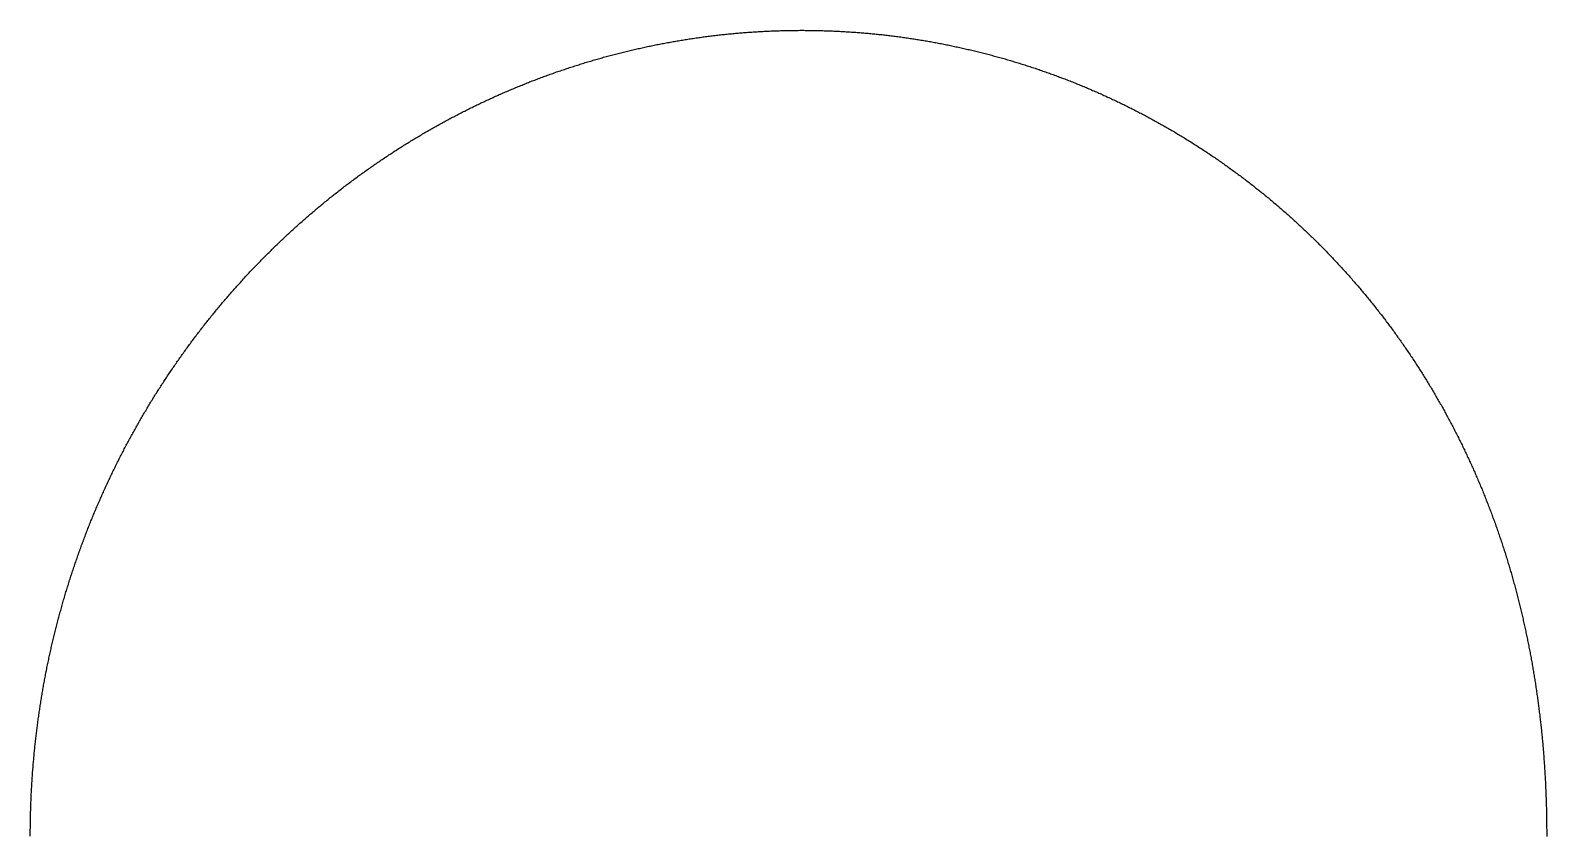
# Model space of a CAD drawing. Header units: metres. Extents: x -294 to 245, y -287 to 286.
# Drawn here: x -294 to 245, y 0 to 286 of the extents above; entities that cross this region are included whole.
import ezdxf

# ---------------------------------------------------------------- set-up
doc = ezdxf.new("R2010")
doc.units = ezdxf.units.M

msp = doc.modelspace()

# ---------------------------------------------------------------- linework, layer by layer
msp.add_lwpolyline([(-294.09, -0.71), (-294.09, -0.22), (-294.09, 0.26), (-294.09, 0.75), (-294.09, 1.24), (-294.09, 1.72), (-294.08, 2.21), (-294.08, 2.7), (-294.07, 3.18), (-294.07, 3.67), (-294.06, 4.16), (-294.06, 4.64), (-294.05, 5.13), (-294.04, 5.62), (-294.03, 6.1), (-294.02, 6.59), (-294.01, 7.08), (-293.99, 7.56), (-293.98, 8.05), (-293.97, 8.54), (-293.95, 9.02), (-293.94, 9.51), (-293.92, 9.99), (-293.91, 10.48), (-293.89, 10.97), (-293.87, 11.45), (-293.85, 11.94), (-293.83, 12.43), (-293.81, 12.91), (-293.79, 13.4), (-293.76, 13.89), (-293.74, 14.37), (-293.72, 14.86), (-293.69, 15.34), (-293.67, 15.83), (-293.64, 16.32), (-293.61, 16.8), (-293.58, 17.29), (-293.55, 17.77), (-293.52, 18.26), (-293.49, 18.74), (-293.46, 19.23), (-293.43, 19.72), (-293.4, 20.2), (-293.36, 20.69), (-293.33, 21.17), (-293.29, 21.66), (-293.26, 22.14), (-293.22, 22.63), (-293.18, 23.11), (-293.14, 23.6), (-293.11, 24.08), (-293.07, 24.57), (-293.03, 25.05), (-292.99, 25.54), (-292.94, 26.02), (-292.9, 26.51), (-292.86, 26.99), (-292.81, 27.48), (-292.77, 27.96), (-292.72, 28.45), (-292.68, 28.93), (-292.63, 29.42), (-292.58, 29.9), (-292.53, 30.39), (-292.48, 30.87), (-292.43, 31.35), (-292.38, 31.84), (-292.33, 32.32), (-292.28, 32.81), (-292.22, 33.29), (-292.17, 33.77), (-292.11, 34.26), (-292.06, 34.74), (-292, 35.22), (-291.94, 35.71), (-291.88, 36.19), (-291.83, 36.67), (-291.77, 37.16), (-291.7, 37.64), (-291.64, 38.12), (-291.58, 38.6), (-291.52, 39.09), (-291.45, 39.57), (-291.39, 40.05), (-291.32, 40.53), (-291.26, 41.02), (-291.19, 41.5), (-291.12, 41.98), (-291.06, 42.46), (-290.99, 42.94), (-290.92, 43.43), (-290.85, 43.91), (-290.77, 44.39), (-290.7, 44.87), (-290.63, 45.35), (-290.55, 45.83), (-290.48, 46.31), (-290.4, 46.79), (-290.33, 47.27), (-290.25, 47.76), (-290.17, 48.24), (-290.09, 48.72), (-290.01, 49.2), (-289.93, 49.68), (-289.85, 50.16), (-289.77, 50.64), (-289.69, 51.12), (-289.61, 51.6), (-289.52, 52.07), (-289.44, 52.55), (-289.35, 53.03), (-289.26, 53.51), (-289.18, 53.99), (-289.09, 54.47), (-289, 54.95), (-288.91, 55.43), (-288.82, 55.9), (-288.73, 56.38), (-288.64, 56.86), (-288.54, 57.34), (-288.45, 57.82), (-288.36, 58.29), (-288.26, 58.77), (-288.17, 59.25), (-288.07, 59.73), (-287.97, 60.2), (-287.87, 60.68), (-287.77, 61.16), (-287.67, 61.63), (-287.57, 62.11), (-287.47, 62.58), (-287.37, 63.06), (-287.27, 63.54), (-287.16, 64.01), (-287.06, 64.49), (-286.95, 64.96), (-286.85, 65.44), (-286.74, 65.91), (-286.63, 66.39), (-286.52, 66.86), (-286.41, 67.33), (-286.3, 67.81), (-286.19, 68.28), (-286.08, 68.76), (-285.97, 69.23), (-285.86, 69.7), (-285.74, 70.18), (-285.63, 70.65), (-285.51, 71.12), (-285.39, 71.59), (-285.28, 72.07), (-285.16, 72.54), (-285.04, 73.01), (-284.92, 73.48), (-284.8, 73.95), (-284.68, 74.43), (-284.56, 74.9), (-284.43, 75.37), (-284.31, 75.84), (-284.19, 76.31), (-284.06, 76.78), (-283.94, 77.25), (-283.81, 77.72), (-283.68, 78.19), (-283.56, 78.66), (-283.43, 79.13), (-283.3, 79.6), (-283.17, 80.07), (-283.04, 80.54), (-282.91, 81), (-282.77, 81.47), (-282.64, 81.94), (-282.51, 82.41), (-282.37, 82.88), (-282.24, 83.34), (-282.1, 83.81), (-281.96, 84.28), (-281.82, 84.75), (-281.69, 85.21), (-281.55, 85.68), (-281.41, 86.14), (-281.27, 86.61), (-281.12, 87.08), (-280.98, 87.54), (-280.84, 88.01), (-280.69, 88.47), (-280.55, 88.94), (-280.4, 89.4), (-280.26, 89.86), (-280.11, 90.33), (-279.96, 90.79), (-279.81, 91.26), (-279.67, 91.72), (-279.52, 92.18), (-279.36, 92.64), (-279.21, 93.11), (-279.06, 93.57), (-278.91, 94.03), (-278.75, 94.49), (-278.6, 94.95), (-278.44, 95.42), (-278.29, 95.88), (-278.13, 96.34), (-277.97, 96.8), (-277.81, 97.26), (-277.65, 97.72), (-277.49, 98.18), (-277.33, 98.64), (-277.17, 99.1), (-277.01, 99.55), (-276.84, 100.01), (-276.68, 100.47), (-276.52, 100.93), (-276.35, 101.39), (-276.18, 101.84), (-276.02, 102.3), (-275.85, 102.76), (-275.68, 103.21), (-275.51, 103.67), (-275.34, 104.13), (-275.17, 104.58), (-275, 105.04), (-274.83, 105.49), (-274.65, 105.95), (-274.48, 106.4), (-274.3, 106.86), (-274.13, 107.31), (-273.95, 107.77), (-273.78, 108.22), (-273.6, 108.67), (-273.42, 109.12), (-273.24, 109.58), (-273.06, 110.03), (-272.88, 110.48), (-272.7, 110.93), (-272.52, 111.38), (-272.33, 111.84), (-272.15, 112.29), (-271.97, 112.74), (-271.78, 113.19), (-271.59, 113.64), (-271.41, 114.09), (-271.22, 114.53), (-271.03, 114.98), (-270.84, 115.43), (-270.65, 115.88), (-270.46, 116.33), (-270.27, 116.78), (-270.08, 117.22), (-269.89, 117.67), (-269.69, 118.12), (-269.5, 118.56), (-269.3, 119.01), (-269.11, 119.45), (-268.91, 119.9), (-268.71, 120.34), (-268.52, 120.79), (-268.32, 121.23), (-268.12, 121.68), (-267.92, 122.12), (-267.72, 122.56), (-267.51, 123.01), (-267.31, 123.45), (-267.11, 123.89), (-266.9, 124.33), (-266.7, 124.78), (-266.49, 125.22), (-266.29, 125.66), (-266.08, 126.1), (-265.87, 126.54), (-265.67, 126.98), (-265.46, 127.42), (-265.25, 127.86), (-265.04, 128.3), (-264.82, 128.73), (-264.61, 129.17), (-264.4, 129.61), (-264.19, 130.05), (-263.97, 130.48), (-263.76, 130.92), (-263.54, 131.36), (-263.32, 131.79), (-263.11, 132.23), (-262.89, 132.66), (-262.67, 133.1), (-262.45, 133.53), (-262.23, 133.97), (-262.01, 134.4), (-261.79, 134.83), (-261.57, 135.27), (-261.34, 135.7), (-261.12, 136.13), (-260.89, 136.56), (-260.67, 136.99), (-260.44, 137.43), (-260.22, 137.86), (-259.99, 138.29), (-259.76, 138.72), (-259.53, 139.15), (-259.3, 139.57), (-259.07, 140), (-258.84, 140.43), (-258.61, 140.86), (-258.38, 141.29), (-258.14, 141.71), (-257.91, 142.14), (-257.67, 142.57), (-257.44, 142.99), (-257.2, 143.42), (-256.97, 143.84), (-256.73, 144.27), (-256.49, 144.69), (-256.25, 145.12), (-256.01, 145.54), (-255.77, 145.96), (-255.53, 146.39), (-255.29, 146.81), (-255.04, 147.23), (-254.8, 147.65), (-254.56, 148.07), (-254.31, 148.49), (-254.07, 148.92), (-253.82, 149.34), (-253.57, 149.75), (-253.33, 150.17), (-253.08, 150.59), (-252.83, 151.01), (-252.58, 151.43), (-252.33, 151.85), (-252.08, 152.26), (-251.83, 152.68), (-251.57, 153.09), (-251.32, 153.51), (-251.07, 153.93), (-250.81, 154.34), (-250.56, 154.75), (-250.3, 155.17), (-250.04, 155.58), (-249.79, 156), (-249.53, 156.41), (-249.27, 156.82), (-249.01, 157.23), (-248.75, 157.64), (-248.49, 158.05), (-248.23, 158.46), (-247.96, 158.87), (-247.7, 159.28), (-247.44, 159.69), (-247.17, 160.1), (-246.91, 160.51), (-246.64, 160.92), (-246.38, 161.32), (-246.11, 161.73), (-245.84, 162.14), (-245.57, 162.54), (-245.3, 162.95), (-245.03, 163.35), (-244.76, 163.76), (-244.49, 164.16), (-244.22, 164.57), (-243.95, 164.97), (-243.67, 165.37), (-243.4, 165.77), (-243.12, 166.18), (-242.85, 166.58), (-242.57, 166.98), (-242.29, 167.38), (-242.02, 167.78), (-241.74, 168.18), (-241.46, 168.58), (-241.18, 168.97), (-240.9, 169.37), (-240.62, 169.77), (-240.34, 170.17), (-240.05, 170.56), (-239.77, 170.96), (-239.49, 171.35), (-239.2, 171.75), (-238.92, 172.14), (-238.63, 172.54), (-238.35, 172.93), (-238.06, 173.32), (-237.77, 173.72), (-237.48, 174.11), (-237.19, 174.5), (-236.91, 174.89), (-236.61, 175.28), (-236.32, 175.67), (-236.03, 176.06), (-235.74, 176.45), (-235.45, 176.84), (-235.15, 177.23), (-234.86, 177.62), (-234.56, 178), (-234.27, 178.39), (-233.97, 178.78), (-233.67, 179.16), (-233.38, 179.55), (-233.08, 179.93), (-232.78, 180.31), (-232.48, 180.7), (-232.18, 181.08), (-231.88, 181.46), (-231.58, 181.85), (-231.27, 182.23), (-230.97, 182.61), (-230.67, 182.99), (-230.36, 183.37), (-230.06, 183.75), (-229.75, 184.13), (-229.45, 184.5), (-229.14, 184.88), (-228.83, 185.26), (-228.52, 185.64), (-228.21, 186.01), (-227.9, 186.39), (-227.59, 186.76), (-227.28, 187.14), (-226.97, 187.51), (-226.66, 187.88), (-226.35, 188.26), (-226.03, 188.63), (-225.72, 189), (-225.4, 189.37), (-225.09, 189.74), (-224.77, 190.11), (-224.46, 190.48), (-224.14, 190.85), (-223.82, 191.22), (-223.5, 191.59), (-223.18, 191.96), (-222.86, 192.32), (-222.54, 192.69), (-222.22, 193.05), (-221.9, 193.42), (-221.58, 193.78), (-221.25, 194.15), (-220.93, 194.51), (-220.61, 194.88), (-220.28, 195.24), (-219.96, 195.6), (-219.63, 195.96), (-219.3, 196.32), (-218.98, 196.68), (-218.65, 197.04), (-218.32, 197.4), (-217.99, 197.76), (-217.66, 198.12), (-217.33, 198.47), (-217, 198.83), (-216.67, 199.19), (-216.33, 199.54), (-216, 199.9), (-215.67, 200.25), (-215.33, 200.6), (-215, 200.96), (-214.66, 201.31), (-214.33, 201.66), (-213.99, 202.01), (-213.65, 202.36), (-213.31, 202.71), (-212.98, 203.06), (-212.64, 203.41), (-212.3, 203.76), (-211.96, 204.11), (-211.62, 204.46), (-211.27, 204.8), (-210.93, 205.15), (-210.59, 205.5), (-210.25, 205.84), (-209.9, 206.19), (-209.56, 206.53), (-209.21, 206.87), (-208.87, 207.22), (-208.52, 207.56), (-208.17, 207.9), (-207.83, 208.24), (-207.48, 208.58), (-207.13, 208.92), (-206.78, 209.26), (-206.43, 209.6), (-206.08, 209.93), (-205.73, 210.27), (-205.38, 210.61), (-205.02, 210.94), (-204.67, 211.28), (-204.32, 211.61), (-203.96, 211.95), (-203.61, 212.28), (-203.25, 212.61), (-202.9, 212.94), (-202.54, 213.28), (-202.18, 213.61), (-201.83, 213.94), (-201.47, 214.27), (-201.11, 214.6), (-200.75, 214.92), (-200.39, 215.25), (-200.03, 215.58), (-199.67, 215.9), (-199.31, 216.23), (-198.95, 216.56), (-198.58, 216.88), (-198.22, 217.2), (-197.86, 217.53), (-197.49, 217.85), (-197.13, 218.17), (-196.76, 218.49), (-196.4, 218.81), (-196.03, 219.13), (-195.66, 219.45), (-195.29, 219.77), (-194.93, 220.09), (-194.56, 220.41), (-194.19, 220.73), (-193.82, 221.04), (-193.45, 221.36), (-193.07, 221.67), (-192.7, 221.99), (-192.33, 222.3), (-191.96, 222.61), (-191.58, 222.92), (-191.21, 223.24), (-190.84, 223.55), (-190.46, 223.86), (-190.09, 224.17), (-189.71, 224.48), (-189.33, 224.78), (-188.95, 225.09), (-188.58, 225.4), (-188.2, 225.7), (-187.82, 226.01), (-187.44, 226.31), (-187.06, 226.62), (-186.68, 226.92), (-186.3, 227.23), (-185.92, 227.53), (-185.54, 227.83), (-185.15, 228.13), (-184.77, 228.43), (-184.39, 228.73), (-184, 229.03), (-183.62, 229.33), (-183.23, 229.63), (-182.85, 229.92), (-182.46, 230.22), (-182.07, 230.51), (-181.69, 230.81), (-181.3, 231.1), (-180.91, 231.4), (-180.52, 231.69), (-180.13, 231.98), (-179.74, 232.27), (-179.35, 232.56), (-178.96, 232.85), (-178.57, 233.14), (-178.18, 233.43), (-177.79, 233.72), (-177.39, 234.01), (-177, 234.29), (-176.61, 234.58), (-176.21, 234.86), (-175.82, 235.15), (-175.42, 235.43), (-175.03, 235.72), (-174.63, 236), (-174.23, 236.28), (-173.83, 236.56), (-173.44, 236.84), (-173.04, 237.12), (-172.64, 237.4), (-172.24, 237.68), (-171.84, 237.95), (-171.44, 238.23), (-171.04, 238.51), (-170.64, 238.78), (-170.24, 239.06), (-169.83, 239.33), (-169.43, 239.6), (-169.03, 239.88), (-168.62, 240.15), (-168.22, 240.42), (-167.81, 240.69), (-167.41, 240.96), (-167, 241.23), (-166.6, 241.49), (-166.19, 241.76), (-165.78, 242.03), (-165.37, 242.29), (-164.97, 242.56), (-164.56, 242.82), (-164.15, 243.09), (-163.74, 243.35), (-163.33, 243.61), (-162.92, 243.87), (-162.51, 244.13), (-162.1, 244.39), (-161.68, 244.65), (-161.27, 244.91), (-160.86, 245.17), (-160.45, 245.43), (-160.03, 245.68), (-159.62, 245.94), (-159.2, 246.19), (-158.79, 246.45), (-158.37, 246.7), (-157.96, 246.95), (-157.54, 247.21), (-157.12, 247.46), (-156.71, 247.71), (-156.29, 247.96), (-155.87, 248.21), (-155.45, 248.45), (-155.03, 248.7), (-154.61, 248.95), (-154.19, 249.19), (-153.77, 249.44), (-153.35, 249.68), (-152.93, 249.93), (-152.51, 250.17), (-152.08, 250.41), (-151.66, 250.65), (-151.24, 250.89), (-150.82, 251.13), (-150.39, 251.37), (-149.97, 251.61), (-149.54, 251.85), (-149.12, 252.08), (-148.69, 252.32), (-148.27, 252.56), (-147.84, 252.79), (-147.41, 253.02), (-146.98, 253.26), (-146.56, 253.49), (-146.13, 253.72), (-145.7, 253.95), (-145.27, 254.18), (-144.84, 254.41), (-144.41, 254.64), (-143.98, 254.87), (-143.55, 255.09), (-143.12, 255.32), (-142.69, 255.54), (-142.26, 255.77), (-141.82, 255.99), (-141.39, 256.22), (-140.96, 256.44), (-140.53, 256.66), (-140.09, 256.88), (-139.66, 257.1), (-139.22, 257.32), (-138.79, 257.54), (-138.35, 257.75), (-137.92, 257.97), (-137.48, 258.19), (-137.04, 258.4), (-136.61, 258.62), (-136.17, 258.83), (-135.73, 259.04), (-135.29, 259.25), (-134.85, 259.46), (-134.41, 259.67), (-133.98, 259.88), (-133.54, 260.09), (-133.1, 260.3), (-132.66, 260.51), (-132.21, 260.71), (-131.77, 260.92), (-131.33, 261.12), (-130.89, 261.33), (-130.45, 261.53), (-130, 261.73), (-129.56, 261.93), (-129.12, 262.14), (-128.67, 262.34), (-128.23, 262.53), (-127.79, 262.73), (-127.34, 262.93), (-126.9, 263.13), (-126.45, 263.32), (-126, 263.52), (-125.56, 263.71), (-125.11, 263.91), (-124.66, 264.1), (-124.22, 264.29), (-123.77, 264.48), (-123.32, 264.67), (-122.87, 264.86), (-122.42, 265.05), (-121.98, 265.24), (-121.53, 265.42), (-121.08, 265.61), (-120.63, 265.8), (-120.18, 265.98), (-119.73, 266.16), (-119.27, 266.35), (-118.82, 266.53), (-118.37, 266.71), (-117.92, 266.89), (-117.47, 267.07), (-117.01, 267.25), (-116.56, 267.43), (-116.11, 267.6), (-115.65, 267.78), (-115.2, 267.96), (-114.75, 268.13), (-114.29, 268.3), (-113.84, 268.48), (-113.38, 268.65), (-112.93, 268.82), (-112.47, 268.99), (-112.01, 269.16), (-111.56, 269.33), (-111.1, 269.5), (-110.64, 269.67), (-110.19, 269.83), (-109.73, 270), (-109.27, 270.16), (-108.81, 270.33), (-108.35, 270.49), (-107.9, 270.65), (-107.44, 270.81), (-106.98, 270.98), (-106.52, 271.13), (-106.06, 271.29), (-105.6, 271.45), (-105.14, 271.61), (-104.67, 271.77), (-104.21, 271.92), (-103.75, 272.08), (-103.29, 272.23), (-102.83, 272.38), (-102.37, 272.54), (-101.9, 272.69), (-101.44, 272.84), (-100.98, 272.99), (-100.51, 273.14), (-100.05, 273.28), (-99.59, 273.43), (-99.12, 273.58), (-98.66, 273.72), (-98.19, 273.87), (-97.73, 274.01), (-97.26, 274.15), (-96.8, 274.3), (-96.33, 274.44), (-95.87, 274.58), (-95.4, 274.72), (-94.93, 274.86), (-94.47, 274.99), (-94, 275.13), (-93.53, 275.27), (-93.06, 275.4), (-92.6, 275.54), (-92.13, 275.67), (-91.66, 275.8), (-91.19, 275.94), (-90.72, 276.07), (-90.25, 276.2), (-89.79, 276.33), (-89.32, 276.45), (-88.85, 276.58), (-88.38, 276.71), (-87.91, 276.83), (-87.44, 276.96), (-86.96, 277.08), (-86.49, 277.21), (-86.02, 277.33), (-85.55, 277.45), (-85.08, 277.57), (-84.61, 277.69), (-84.14, 277.81), (-83.66, 277.93), (-83.19, 278.05), (-82.72, 278.16), (-82.25, 278.28), (-81.77, 278.39), (-81.3, 278.51), (-80.83, 278.62), (-80.35, 278.73), (-79.88, 278.84), (-79.41, 278.95), (-78.93, 279.06), (-78.46, 279.17), (-77.98, 279.28), (-77.51, 279.38), (-77.03, 279.49), (-76.56, 279.6), (-76.08, 279.7), (-75.61, 279.8), (-75.13, 279.91), (-74.65, 280.01), (-74.18, 280.11), (-73.7, 280.21), (-73.23, 280.31), (-72.75, 280.41), (-72.27, 280.5), (-71.79, 280.6), (-71.32, 280.7), (-70.84, 280.79), (-70.36, 280.88), (-69.88, 280.98), (-69.41, 281.07), (-68.93, 281.16), (-68.45, 281.25), (-67.97, 281.34), (-67.49, 281.43), (-67.01, 281.52), (-66.54, 281.6), (-66.06, 281.69), (-65.58, 281.77), (-65.1, 281.86), (-64.62, 281.94), (-64.14, 282.02), (-63.66, 282.11), (-63.18, 282.19), (-62.7, 282.27), (-62.22, 282.34), (-61.74, 282.42), (-61.26, 282.5), (-60.78, 282.58), (-60.3, 282.65), (-59.81, 282.73), (-59.33, 282.8), (-58.85, 282.87), (-58.37, 282.94), (-57.89, 283.01), (-57.41, 283.08), (-56.93, 283.15), (-56.44, 283.22), (-55.96, 283.29), (-55.48, 283.36), (-55, 283.42), (-54.52, 283.49), (-54.03, 283.55), (-53.55, 283.61), (-53.07, 283.67), (-52.58, 283.74), (-52.1, 283.8), (-51.62, 283.86), (-51.14, 283.91), (-50.65, 283.97), (-50.17, 284.03), (-49.69, 284.08), (-49.2, 284.14), (-48.72, 284.19), (-48.23, 284.25), (-47.75, 284.3), (-47.27, 284.35), (-46.78, 284.4), (-46.3, 284.45), (-45.81, 284.5), (-45.33, 284.54), (-44.84, 284.59), (-44.36, 284.64), (-43.88, 284.68), (-43.39, 284.73), (-42.91, 284.77), (-42.42, 284.81), (-41.94, 284.85), (-41.45, 284.89), (-40.97, 284.93), (-40.48, 284.97), (-40, 285.01), (-39.51, 285.05), (-39.03, 285.08), (-38.54, 285.12), (-38.05, 285.15), (-37.57, 285.19), (-37.08, 285.22), (-36.6, 285.25), (-36.11, 285.28), (-35.63, 285.31), (-35.14, 285.34), (-34.65, 285.37), (-34.17, 285.39), (-33.68, 285.42), (-33.2, 285.45), (-32.71, 285.47), (-32.22, 285.49), (-31.74, 285.52), (-31.25, 285.54), (-30.76, 285.56), (-30.28, 285.58), (-29.79, 285.6), (-29.31, 285.61), (-28.82, 285.63), (-28.33, 285.65), (-27.85, 285.66), (-27.36, 285.68), (-26.87, 285.69), (-26.39, 285.7), (-25.9, 285.72), (-25.41, 285.73), (-24.93, 285.74), (-24.44, 285.75), (-23.95, 285.75), (-23.47, 285.76), (-22.98, 285.77), (-22.49, 285.77), (-22.01, 285.78), (-21.52, 285.78), (-21.03, 285.78), (-20.55, 285.79), (-20.06, 285.79), (-19.57, 285.79), (-19.09, 285.79), (-18.6, 285.78), (-18.11, 285.78), (-17.63, 285.78), (-17.14, 285.77), (-16.65, 285.77), (-16.17, 285.76), (-15.68, 285.75), (-15.19, 285.75), (-14.71, 285.74), (-14.22, 285.73), (-13.73, 285.72), (-13.25, 285.7), (-12.76, 285.69), (-12.27, 285.68), (-11.79, 285.66), (-11.3, 285.65), (-10.81, 285.63), (-10.33, 285.62), (-9.84, 285.6), (-9.36, 285.58), (-8.87, 285.56), (-8.38, 285.54), (-7.9, 285.52), (-7.41, 285.49), (-6.92, 285.47), (-6.44, 285.45), (-5.95, 285.42), (-5.47, 285.4), (-4.98, 285.37), (-4.49, 285.34), (-4.01, 285.31), (-3.52, 285.28), (-3.04, 285.25), (-2.55, 285.22), (-2.07, 285.19), (-1.58, 285.16), (-1.09, 285.12), (-0.61, 285.09), (-0.12, 285.05), (0.36, 285.01), (0.85, 284.98), (1.33, 284.94), (1.82, 284.9), (2.3, 284.86), (2.79, 284.82), (3.27, 284.77), (3.76, 284.73), (4.24, 284.69), (4.73, 284.64), (5.21, 284.59), (5.7, 284.55), (6.18, 284.5), (6.66, 284.45), (7.15, 284.4), (7.63, 284.35), (8.12, 284.3), (8.6, 284.25), (9.08, 284.19), (9.57, 284.14), (10.05, 284.08), (10.53, 284.03), (11.02, 283.97), (11.5, 283.91), (11.98, 283.85), (12.47, 283.8), (12.95, 283.73), (13.43, 283.67), (13.92, 283.61), (14.4, 283.55), (14.88, 283.48), (15.36, 283.42), (15.85, 283.35), (16.33, 283.29), (16.81, 283.22), (17.29, 283.15), (17.77, 283.08), (18.25, 283.01), (18.74, 282.94), (19.22, 282.87), (19.7, 282.79), (20.18, 282.72), (20.66, 282.65), (21.14, 282.57), (21.62, 282.49), (22.1, 282.42), (22.58, 282.34), (23.06, 282.26), (23.54, 282.18), (24.02, 282.1), (24.5, 282.01), (24.98, 281.93), (25.46, 281.85), (25.94, 281.76), (26.42, 281.68), (26.9, 281.59), (27.38, 281.5), (27.86, 281.42), (28.34, 281.33), (28.81, 281.24), (29.29, 281.15), (29.77, 281.05), (30.25, 280.96), (30.73, 280.87), (31.2, 280.77), (31.68, 280.68), (32.16, 280.58), (32.63, 280.48), (33.11, 280.39), (33.59, 280.29), (34.06, 280.19), (34.54, 280.09), (35.02, 279.98), (35.49, 279.88), (35.97, 279.78), (36.44, 279.67), (36.92, 279.57), (37.39, 279.46), (37.87, 279.36), (38.34, 279.25), (38.82, 279.14), (39.29, 279.03), (39.76, 278.92), (40.24, 278.81), (40.71, 278.7), (41.19, 278.58), (41.66, 278.47), (42.13, 278.35), (42.6, 278.24), (43.08, 278.12), (43.55, 278), (44.02, 277.89), (44.49, 277.77), (44.96, 277.65), (45.44, 277.53), (45.91, 277.4), (46.38, 277.28), (46.85, 277.16), (47.32, 277.03), (47.79, 276.91), (48.26, 276.78), (48.73, 276.65), (49.2, 276.53), (49.67, 276.4), (50.14, 276.27), (50.61, 276.14), (51.08, 276), (51.54, 275.87), (52.01, 275.74), (52.48, 275.6), (52.95, 275.47), (53.41, 275.33), (53.88, 275.2), (54.35, 275.06), (54.81, 274.92), (55.28, 274.78), (55.75, 274.64), (56.21, 274.5), (56.68, 274.36), (57.14, 274.21), (57.61, 274.07), (58.07, 273.93), (58.54, 273.78), (59, 273.63), (59.47, 273.49), (59.93, 273.34), (60.39, 273.19), (60.86, 273.04), (61.32, 272.89), (61.78, 272.74), (62.24, 272.59), (62.71, 272.43), (63.17, 272.28), (63.63, 272.12), (64.09, 271.97), (64.55, 271.81), (65.01, 271.65), (65.47, 271.49), (65.93, 271.33), (66.39, 271.17), (66.85, 271.01), (67.31, 270.85), (67.77, 270.69), (68.23, 270.52), (68.68, 270.36), (69.14, 270.19), (69.6, 270.03), (70.06, 269.86), (70.51, 269.69), (70.97, 269.52), (71.43, 269.35), (71.88, 269.18), (72.34, 269.01), (72.79, 268.84), (73.25, 268.67), (73.7, 268.49), (74.16, 268.32), (74.61, 268.14), (75.06, 267.97), (75.52, 267.79), (75.97, 267.61), (76.42, 267.43), (76.87, 267.25), (77.33, 267.07), (77.78, 266.89), (78.23, 266.71), (78.68, 266.52), (79.13, 266.34), (79.58, 266.15), (80.03, 265.97), (80.48, 265.78), (80.93, 265.59), (81.38, 265.41), (81.83, 265.22), (82.27, 265.03), (82.72, 264.84), (83.17, 264.64), (83.62, 264.45), (84.06, 264.26), (84.51, 264.06), (84.96, 263.87), (85.4, 263.67), (85.85, 263.48), (86.29, 263.28), (86.73, 263.08), (87.18, 262.88), (87.62, 262.68), (88.07, 262.48), (88.51, 262.28), (88.95, 262.08), (89.39, 261.87), (89.84, 261.67), (90.28, 261.46), (90.72, 261.26), (91.16, 261.05), (91.6, 260.84), (92.04, 260.63), (92.48, 260.42), (92.92, 260.21), (93.36, 260), (93.79, 259.79), (94.23, 259.58), (94.67, 259.37), (95.11, 259.15), (95.54, 258.94), (95.98, 258.72), (96.41, 258.5), (96.85, 258.29), (97.28, 258.07), (97.72, 257.85), (98.15, 257.63), (98.59, 257.41), (99.02, 257.19), (99.45, 256.96), (99.89, 256.74), (100.32, 256.52), (100.75, 256.29), (101.18, 256.07), (101.61, 255.84), (102.04, 255.61), (102.47, 255.38), (102.9, 255.15), (103.33, 254.93), (103.76, 254.69), (104.19, 254.46), (104.62, 254.23), (105.04, 254), (105.47, 253.76), (105.9, 253.53), (106.32, 253.29), (106.75, 253.06), (107.17, 252.82), (107.6, 252.58), (108.02, 252.35), (108.45, 252.11), (108.87, 251.87), (109.29, 251.63), (109.71, 251.38), (110.14, 251.14), (110.56, 250.9), (110.98, 250.65), (111.4, 250.41), (111.82, 250.16), (112.24, 249.92), (112.66, 249.67), (113.08, 249.42), (113.5, 249.17), (113.91, 248.92), (114.33, 248.67), (114.75, 248.42), (115.16, 248.17), (115.58, 247.92), (116, 247.66), (116.41, 247.41), (116.82, 247.15), (117.24, 246.9), (117.65, 246.64), (118.07, 246.38), (118.48, 246.12), (118.89, 245.87), (119.3, 245.61), (119.71, 245.35), (120.12, 245.08), (120.53, 244.82), (120.94, 244.56), (121.35, 244.3), (121.76, 244.03), (122.17, 243.77), (122.58, 243.5), (122.98, 243.23), (123.39, 242.97), (123.8, 242.7), (124.2, 242.43), (124.61, 242.16), (125.01, 241.89), (125.42, 241.62), (125.82, 241.35), (126.22, 241.07), (126.63, 240.8), (127.03, 240.53), (127.43, 240.25), (127.83, 239.98), (128.23, 239.7), (128.63, 239.42), (129.03, 239.14), (129.43, 238.87), (129.83, 238.59), (130.23, 238.31), (130.62, 238.02), (131.02, 237.74), (131.42, 237.46), (131.81, 237.18), (132.21, 236.89), (132.6, 236.61), (133, 236.32), (133.39, 236.04), (133.79, 235.75), (134.18, 235.46), (134.57, 235.18), (134.96, 234.89), (135.35, 234.6), (135.74, 234.31), (136.13, 234.02), (136.52, 233.72), (136.91, 233.43), (137.3, 233.14), (137.69, 232.84), (138.08, 232.55), (138.46, 232.25), (138.85, 231.96), (139.23, 231.66), (139.62, 231.36), (140, 231.06), (140.39, 230.77), (140.77, 230.47), (141.15, 230.17), (141.54, 229.86), (141.92, 229.56), (142.3, 229.26), (142.68, 228.96), (143.06, 228.65), (143.44, 228.35), (143.82, 228.04), (144.2, 227.74), (144.57, 227.43), (144.95, 227.12), (145.33, 226.81), (145.7, 226.5), (146.08, 226.19), (146.46, 225.88), (146.83, 225.57), (147.2, 225.26), (147.58, 224.95), (147.95, 224.64), (148.32, 224.32), (148.69, 224.01), (149.06, 223.69), (149.43, 223.38), (149.8, 223.06), (150.17, 222.74), (150.54, 222.42), (150.91, 222.1), (151.27, 221.78), (151.64, 221.46), (152.01, 221.14), (152.37, 220.82), (152.74, 220.5), (153.1, 220.18), (153.47, 219.85), (153.83, 219.53), (154.19, 219.2), (154.55, 218.88), (154.91, 218.55), (155.27, 218.23), (155.63, 217.9), (155.99, 217.57), (156.35, 217.24), (156.71, 216.91), (157.07, 216.58), (157.42, 216.25), (157.78, 215.92), (158.14, 215.59), (158.49, 215.25), (158.85, 214.92), (159.2, 214.58), (159.55, 214.25), (159.9, 213.91), (160.26, 213.58), (160.61, 213.24), (160.96, 212.9), (161.31, 212.56), (161.66, 212.22), (162.01, 211.89), (162.35, 211.54), (162.7, 211.2), (163.05, 210.86), (163.39, 210.52), (163.74, 210.18), (164.08, 209.83), (164.43, 209.49), (164.77, 209.14), (165.11, 208.8), (165.46, 208.45), (165.8, 208.11), (166.14, 207.76), (166.48, 207.41), (166.82, 207.06), (167.16, 206.71), (167.49, 206.36), (167.83, 206.01), (168.17, 205.66), (168.5, 205.31), (168.84, 204.96), (169.18, 204.6), (169.51, 204.25), (169.84, 203.89), (170.18, 203.54), (170.51, 203.18), (170.84, 202.83), (171.17, 202.47), (171.5, 202.11), (171.83, 201.75), (172.16, 201.4), (172.49, 201.04), (172.82, 200.68), (173.14, 200.32), (173.47, 199.95), (173.79, 199.59), (174.12, 199.23), (174.44, 198.87), (174.77, 198.5), (175.09, 198.14), (175.41, 197.77), (175.73, 197.41), (176.05, 197.04), (176.37, 196.68), (176.69, 196.31), (177.01, 195.94), (177.33, 195.57), (177.65, 195.2), (177.96, 194.83), (178.28, 194.46), (178.6, 194.09), (178.91, 193.72), (179.23, 193.35), (179.54, 192.98), (179.85, 192.61), (180.16, 192.23), (180.47, 191.86), (180.79, 191.48), (181.09, 191.11), (181.4, 190.73), (181.71, 190.36), (182.02, 189.98), (182.33, 189.6), (182.63, 189.22), (182.94, 188.84), (183.24, 188.46), (183.55, 188.08), (183.85, 187.7), (184.16, 187.32), (184.46, 186.94), (184.76, 186.56), (185.06, 186.18), (185.36, 185.79), (185.66, 185.41), (185.96, 185.03), (186.26, 184.64), (186.55, 184.26), (186.85, 183.87), (187.14, 183.48), (187.44, 183.1), (187.73, 182.71), (188.03, 182.32), (188.32, 181.93), (188.61, 181.54), (188.9, 181.15), (189.19, 180.76), (189.48, 180.37), (189.77, 179.98), (190.06, 179.59), (190.35, 179.19), (190.64, 178.8), (190.92, 178.41), (191.21, 178.01), (191.49, 177.62), (191.78, 177.22), (192.06, 176.83), (192.34, 176.43), (192.63, 176.04), (192.91, 175.64), (193.19, 175.24), (193.47, 174.84), (193.75, 174.44), (194.02, 174.04), (194.3, 173.64), (194.58, 173.24), (194.85, 172.84), (195.13, 172.44), (195.4, 172.04), (195.68, 171.64), (195.95, 171.23), (196.22, 170.83), (196.5, 170.43), (196.77, 170.02), (197.04, 169.62), (197.31, 169.21), (197.57, 168.81), (197.84, 168.4), (198.11, 167.99), (198.38, 167.59), (198.64, 167.18), (198.91, 166.77), (199.17, 166.36), (199.44, 165.95), (199.7, 165.54), (199.96, 165.13), (200.22, 164.72), (200.48, 164.31), (200.74, 163.9), (201, 163.49), (201.26, 163.07), (201.52, 162.66), (201.77, 162.25), (202.03, 161.83), (202.29, 161.42), (202.54, 161.01), (202.79, 160.59), (203.05, 160.17), (203.3, 159.76), (203.55, 159.34), (203.8, 158.93), (204.05, 158.51), (204.3, 158.09), (204.55, 157.67), (204.8, 157.25), (205.05, 156.83), (205.29, 156.41), (205.54, 155.99), (205.78, 155.57), (206.03, 155.15), (206.27, 154.73), (206.51, 154.31), (206.75, 153.88), (206.99, 153.46), (207.23, 153.04), (207.47, 152.61), (207.71, 152.19), (207.95, 151.77), (208.19, 151.34), (208.42, 150.91), (208.66, 150.49), (208.89, 150.06), (209.13, 149.64), (209.36, 149.21), (209.59, 148.78), (209.82, 148.35), (210.05, 147.92), (210.28, 147.5), (210.51, 147.07), (210.74, 146.64), (210.97, 146.21), (211.2, 145.78), (211.42, 145.34), (211.65, 144.91), (211.87, 144.48), (212.1, 144.05), (212.32, 143.62), (212.54, 143.18), (212.76, 142.75), (212.98, 142.32), (213.2, 141.88), (213.42, 141.45), (213.64, 141.01), (213.86, 140.58), (214.08, 140.14), (214.29, 139.71), (214.51, 139.27), (214.72, 138.83), (214.94, 138.4), (215.15, 137.96), (215.36, 137.52), (215.57, 137.08), (215.79, 136.64), (216, 136.2), (216.21, 135.76), (216.41, 135.32), (216.62, 134.88), (216.83, 134.44), (217.03, 134), (217.24, 133.56), (217.44, 133.12), (217.65, 132.68), (217.85, 132.24), (218.05, 131.79), (218.26, 131.35), (218.46, 130.91), (218.66, 130.46), (218.86, 130.02), (219.05, 129.57), (219.25, 129.13), (219.45, 128.68), (219.64, 128.24), (219.84, 127.79), (220.03, 127.35), (220.23, 126.9), (220.42, 126.45), (220.61, 126.01), (220.8, 125.56), (220.99, 125.11), (221.18, 124.66), (221.37, 124.21), (221.56, 123.77), (221.75, 123.32), (221.93, 122.87), (222.12, 122.42), (222.3, 121.97), (222.49, 121.52), (222.67, 121.06), (222.85, 120.61), (223.03, 120.16), (223.22, 119.71), (223.4, 119.26), (223.57, 118.81), (223.75, 118.35), (223.93, 117.9), (224.11, 117.45), (224.28, 116.99), (224.46, 116.54), (224.63, 116.08), (224.81, 115.63), (224.98, 115.17), (225.15, 114.72), (225.32, 114.26), (225.5, 113.81), (225.67, 113.35), (225.83, 112.9), (226, 112.44), (226.17, 111.98), (226.34, 111.52), (226.5, 111.07), (226.67, 110.61), (226.83, 110.15), (227, 109.69), (227.16, 109.23), (227.32, 108.78), (227.48, 108.32), (227.64, 107.86), (227.8, 107.4), (227.96, 106.94), (228.12, 106.48), (228.28, 106.02), (228.44, 105.56), (228.59, 105.09), (228.75, 104.63), (228.9, 104.17), (229.05, 103.71), (229.21, 103.25), (229.36, 102.79), (229.51, 102.32), (229.66, 101.86), (229.81, 101.4), (229.96, 100.93), (230.11, 100.47), (230.25, 100.01), (230.4, 99.54), (230.55, 99.08), (230.69, 98.61), (230.83, 98.15), (230.98, 97.68), (231.12, 97.22), (231.26, 96.75), (231.4, 96.29), (231.54, 95.82), (231.68, 95.35), (231.82, 94.89), (231.96, 94.42), (232.1, 93.95), (232.23, 93.48), (232.37, 93.02), (232.5, 92.55), (232.64, 92.08), (232.77, 91.61), (232.9, 91.15), (233.03, 90.68), (233.16, 90.21), (233.29, 89.74), (233.42, 89.27), (233.55, 88.8), (233.68, 88.33), (233.81, 87.86), (233.93, 87.39), (234.06, 86.92), (234.18, 86.45), (234.31, 85.98), (234.43, 85.51), (234.55, 85.04), (234.68, 84.57), (234.8, 84.1), (234.92, 83.62), (235.04, 83.15), (235.16, 82.68), (235.27, 82.21), (235.39, 81.74), (235.51, 81.26), (235.62, 80.79), (235.74, 80.32), (235.85, 79.84), (235.97, 79.37), (236.08, 78.9), (236.19, 78.42), (236.3, 77.95), (236.41, 77.48), (236.52, 77), (236.63, 76.53), (236.74, 76.05), (236.85, 75.58), (236.96, 75.1), (237.06, 74.63), (237.17, 74.15), (237.27, 73.68), (237.38, 73.2), (237.48, 72.73), (237.58, 72.25), (237.68, 71.78), (237.78, 71.3), (237.89, 70.82), (237.98, 70.35), (238.08, 69.87), (238.18, 69.39), (238.28, 68.92), (238.38, 68.44), (238.47, 67.96), (238.57, 67.48), (238.66, 67.01), (238.75, 66.53), (238.85, 66.05), (238.94, 65.57), (239.03, 65.1), (239.12, 64.62), (239.21, 64.14), (239.3, 63.66), (239.39, 63.18), (239.48, 62.7), (239.57, 62.23), (239.65, 61.75), (239.74, 61.27), (239.83, 60.79), (239.91, 60.31), (240, 59.83), (240.08, 59.35), (240.16, 58.87), (240.24, 58.39), (240.33, 57.91), (240.41, 57.43), (240.49, 56.95), (240.57, 56.47), (240.64, 55.99), (240.72, 55.51), (240.8, 55.03), (240.87, 54.55), (240.95, 54.07), (241.02, 53.59), (241.1, 53.11), (241.17, 52.62), (241.24, 52.14), (241.31, 51.66), (241.39, 51.18), (241.46, 50.7), (241.53, 50.22), (241.59, 49.74), (241.66, 49.25), (241.73, 48.77), (241.8, 48.29), (241.86, 47.81), (241.93, 47.32), (241.99, 46.84), (242.06, 46.36), (242.12, 45.88), (242.18, 45.39), (242.24, 44.91), (242.31, 44.43), (242.37, 43.95), (242.43, 43.46), (242.49, 42.98), (242.55, 42.5), (242.6, 42.01), (242.66, 41.53), (242.72, 41.05), (242.77, 40.56), (242.83, 40.08), (242.88, 39.6), (242.94, 39.11), (242.99, 38.63), (243.04, 38.14), (243.09, 37.66), (243.15, 37.18), (243.2, 36.69), (243.25, 36.21), (243.29, 35.72), (243.34, 35.24), (243.39, 34.76), (243.44, 34.27), (243.48, 33.79), (243.53, 33.3), (243.57, 32.82), (243.62, 32.33), (243.66, 31.85), (243.7, 31.36), (243.74, 30.88), (243.79, 30.39), (243.83, 29.91), (243.87, 29.42), (243.9, 28.94), (243.94, 28.45), (243.98, 27.97), (244.02, 27.48), (244.05, 27), (244.09, 26.51), (244.12, 26.03), (244.16, 25.54), (244.19, 25.05), (244.23, 24.57), (244.26, 24.08), (244.29, 23.6), (244.32, 23.11), (244.35, 22.63), (244.38, 22.14), (244.41, 21.65), (244.44, 21.17), (244.47, 20.68), (244.49, 20.2), (244.52, 19.71), (244.54, 19.22), (244.57, 18.74), (244.59, 18.25), (244.62, 17.77), (244.64, 17.28), (244.66, 16.79), (244.68, 16.31), (244.7, 15.82), (244.72, 15.34), (244.74, 14.85), (244.76, 14.36), (244.78, 13.88), (244.8, 13.39), (244.82, 12.9), (244.83, 12.42), (244.85, 11.93), (244.86, 11.44), (244.88, 10.96), (244.89, 10.47), (244.91, 9.98), (244.92, 9.5), (244.93, 9.01), (244.94, 8.52), (244.95, 8.04), (244.96, 7.55), (244.97, 7.07), (244.98, 6.58), (244.99, 6.09), (245, 5.61), (245.01, 5.12), (245.01, 4.63), (245.02, 4.15), (245.02, 3.66), (245.03, 3.17), (245.03, 2.69), (245.03, 2.2), (245.04, 1.71), (245.04, 1.23), (245.04, 0.74), (245.04, 0.25), (245.04, 0), (245.04, 0), (245.04, -0.24), (245.04, -0.72)])

doc.saveas('drawing.dxf')
